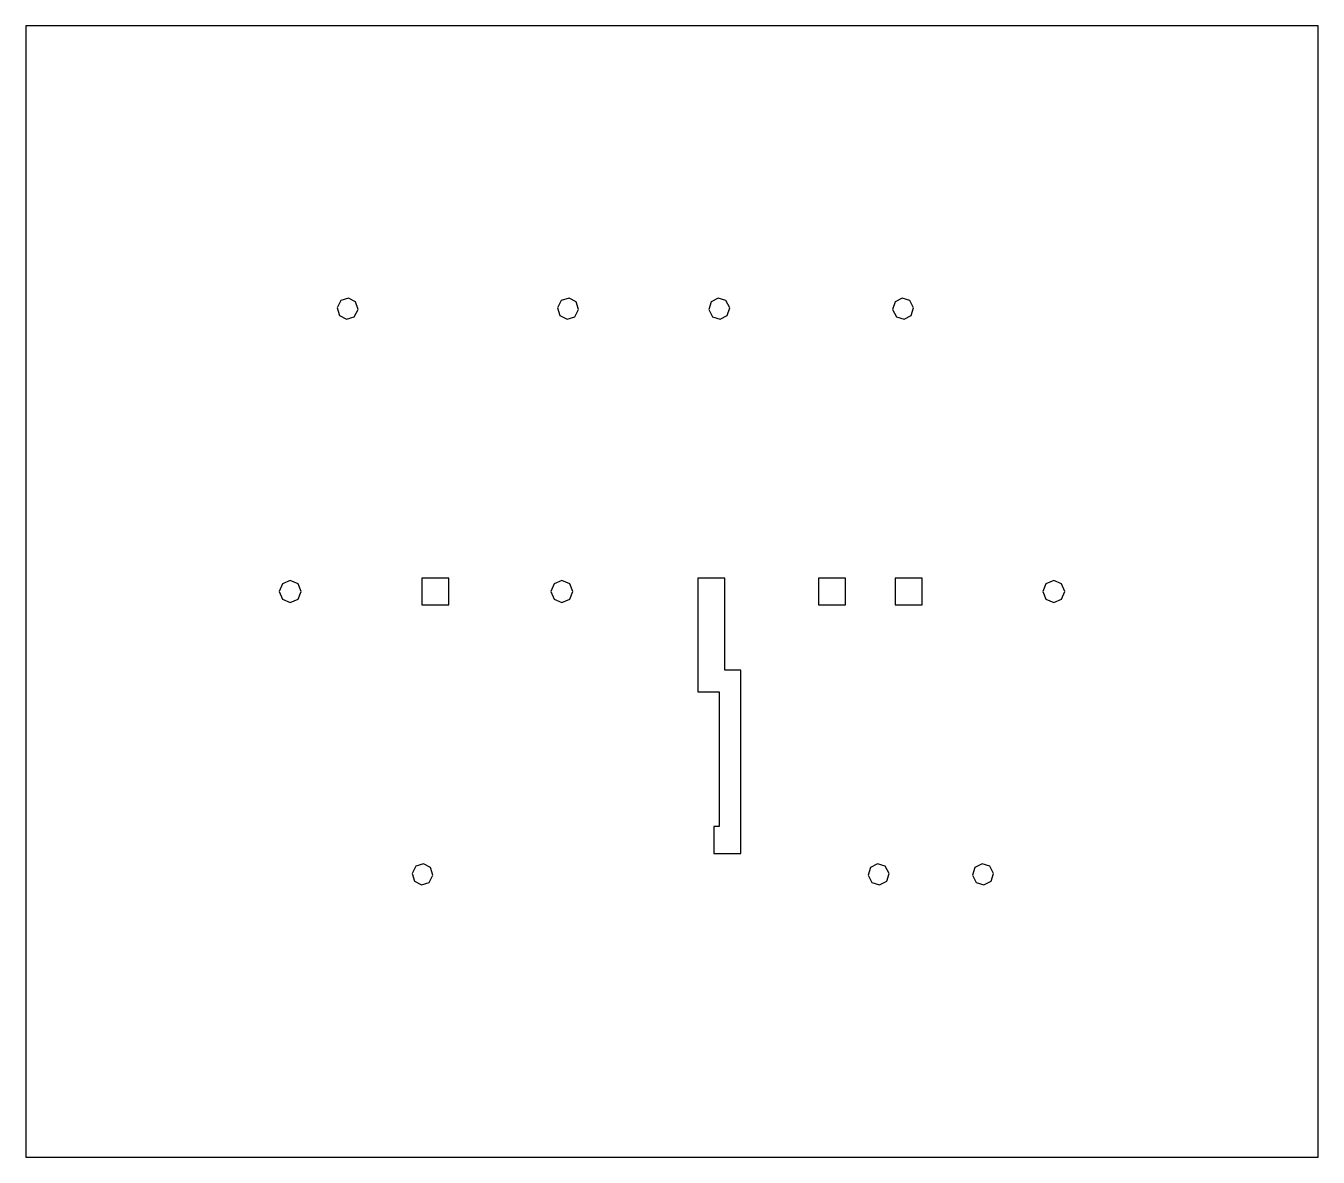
# Model space of a CAD drawing. Extents: x -1.57 to 3.23, y -2.05 to 2.15.
import ezdxf

# ---------------------------------------------------------------- set-up
doc = ezdxf.new("R2010")
doc.units = 0
doc.layers.add('L5', color=110, linetype='CONTINUOUS')

msp = doc.modelspace()

# ---------------------------------------------------------------- linework, layer by layer
at = {"layer": 'L5'}
for points in [[(-1.5709, -2.05), (3.2291, -2.05), (3.2291, 2.15), (-1.5709, 2.15), (-1.5709, -2.05)], [(-0.4009, 1.13), (-0.4148, 1.1035), (-0.4059, 1.075), (-0.3794, 1.0611), (-0.3509, 1.07), (-0.337, 1.0965), (-0.3459, 1.125), (-0.3724, 1.1389), (-0.4009, 1.13)], [(0.4179, 1.13), (0.4041, 1.1035), (0.413, 1.075), (0.4395, 1.0611), (0.468, 1.07), (0.4819, 1.0965), (0.473, 1.125), (0.4465, 1.1389), (0.4179, 1.13)], [(1.0079, 1.0611), (1.0344, 1.075), (1.0434, 1.1035), (1.0295, 1.13), (1.0009, 1.1389), (0.9744, 1.125), (0.9655, 1.0965), (0.9794, 1.07), (1.0079, 1.0611)], [(1.6625, 1.07), (1.6911, 1.0611), (1.7175, 1.075), (1.7265, 1.1035), (1.7126, 1.13), (1.684, 1.1389), (1.6575, 1.125), (1.6486, 1.0965), (1.6625, 1.07)], [(-0.1, 0), (0, 0), (0, 0.1), (-0.1, 0.1), (-0.1, 0)], [(0.925, -0.3221), (1.0042, -0.3221), (1.0042, -0.8221), (0.9842, -0.8221), (0.9842, -0.9221), (1.0842, -0.9221), (1.0842, -0.2421), (1.025, -0.2421), (1.025, 0.1), (0.925, 0.1), (0.925, -0.3221)], [(1.4731, 0.1), (1.3731, 0.1), (1.3731, 0), (1.4731, 0), (1.4731, 0.1)], [(1.7581, 0.1), (1.6581, 0.1), (1.6581, 0), (1.7581, 0), (1.7581, 0.1)], [(-0.6179, 0.021), (-0.5889, 0.0091), (-0.56, 0.021), (-0.548, 0.05), (-0.56, 0.079), (-0.5889, 0.0909), (-0.6179, 0.079), (-0.6299, 0.05), (-0.6179, 0.021)], [(0.3791, 0.05), (0.391, 0.021), (0.42, 0.0091), (0.449, 0.021), (0.4609, 0.05), (0.449, 0.079), (0.42, 0.0909), (0.391, 0.079), (0.3791, 0.05)], [(2.276, 0.079), (2.247, 0.0909), (2.2181, 0.079), (2.2061, 0.05), (2.2181, 0.021), (2.247, 0.0091), (2.276, 0.021), (2.288, 0.05), (2.276, 0.079)], [(-0.0941, -0.9611), (-0.1226, -0.97), (-0.1365, -0.9965), (-0.1276, -1.025), (-0.1011, -1.0389), (-0.0725, -1.03), (-0.0587, -1.0035), (-0.0676, -0.975), (-0.0941, -0.9611)], [(1.5713, -1.03), (1.5999, -1.0389), (1.6264, -1.025), (1.6353, -0.9965), (1.6214, -0.97), (1.5929, -0.9611), (1.5664, -0.975), (1.5574, -1.0035), (1.5713, -1.03)], [(1.959, -1.03), (1.9875, -1.0389), (2.014, -1.025), (2.0229, -0.9965), (2.0091, -0.97), (1.9805, -0.9611), (1.954, -0.975), (1.9451, -1.0035), (1.959, -1.03)]]:
    msp.add_lwpolyline(points, close=True, dxfattribs=at)

doc.saveas('drawing.dxf')
